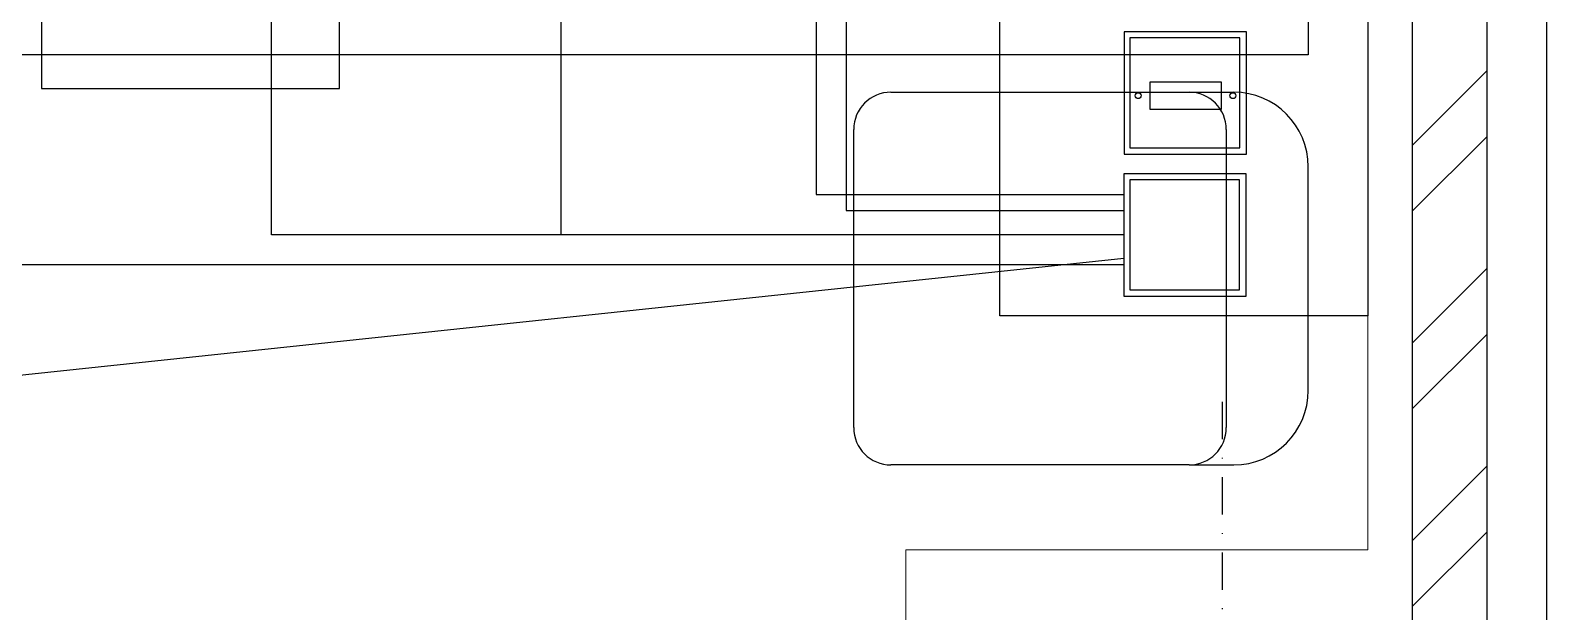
# Model space of a CAD drawing. Header units: inches. Extents: x 567429 to 582707, y 126347 to 133675.
# Drawn here: x 581683 to 581886.5, y 129074.5 to 129152.5 of the extents above; entities that cross this region are included whole.
import ezdxf

# ---------------------------------------------------------------- set-up
doc = ezdxf.new("R2010")
doc.units = ezdxf.units.IN
doc.header["$MEASUREMENT"] = 0
doc.linetypes.add('DASHDOT2', pattern=[0.5, 0.25, -0.125, 0, -0.125])
for name, color, linetype in [('BORD', 3, 'Continuous'), ('COMPUTER WIRE', 4, 'Continuous'), ('mobl', 11, 'Continuous'), ('nama', 2, 'Continuous'), ('NURSE CALL WIRE', 4, 'Continuous'), ('SOCKET WIRE', 4, 'Continuous'), ('SOTOON', 2, 'Continuous'), ('TEL WIRE', 4, 'Continuous'), ('wall kanaf', 4, 'Continuous'), ('wall lika', 1, 'Continuous')]:
    doc.layers.add(name, color=color, linetype=linetype)

# ---------------------------------------------------------------- blocks, each defined once
blk = doc.blocks.new('BOARD1')
at = {"layer": 'BORD', "color": 4}
for p, q in [((-77.35, 2.64), (98.93, 2.64)), ((98.93, 2.64), (98.93, -51.78)), ((98.93, -51.78), (-77.35, -51.78))]:
    blk.add_line(p, q, dxfattribs=at)
at = {"layer": 'BORD'}
for p, q in [((56.95, -15.31), (56.95, -33.37)), ((75.01, -15.31), (56.95, -15.31)), ((75.01, -33.37), (75.01, -15.31)), ((77.93, -15.35), (77.93, -33.42)), ((96, -15.35), (77.93, -15.35)), ((96, -33.42), (96, -15.35)), ((57.82, -16.27), (57.82, -32.53)), ((74.08, -16.27), (57.82, -16.27)), ((74.08, -32.53), (74.08, -16.27)), ((78.81, -16.32), (78.81, -32.57)), ((95.06, -16.32), (78.81, -16.32)), ((95.06, -32.57), (95.06, -16.32)), ((56.95, -33.37), (75.01, -33.37)), ((57.82, -32.53), (74.08, -32.53)), ((77.93, -33.42), (96, -33.42)), ((78.81, -32.57), (95.06, -32.57))]:
    blk.add_line(p, q, dxfattribs=at)
at = {"layer": 'BORD', "color": 30}
for p, q in [((64.36, -29.54), (64.36, -19.07)), ((64.36, -19.07), (68.41, -19.07)), ((68.41, -19.07), (68.41, -29.54)), ((68.41, -29.54), (64.36, -29.54))]:
    blk.add_line(p, q, dxfattribs=at)
for centre in [(66.39, -17.32), (66.39, -31.32)]:
    blk.add_circle(centre, 0.437, dxfattribs=at)

msp = doc.modelspace()

# ---------------------------------------------------------------- linework, layer by layer
at = {"layer": 'COMPUTER WIRE'}
for p, q in [((581715.34, 129125.06), (581715.34, 129952.76)), ((581829.76, 129125.06), (581715.34, 129125.06))]:
    msp.add_line(p, q, dxfattribs=at)
at = {"layer": 'mobl', "color": 15}
for p, q in [((581684.49, 129244.7), (581684.49, 129144.7)), ((581724.49, 129144.7), (581724.49, 129244.7)), ((581854.49, 129239.2), (581854.49, 129149.2)), ((581854.49, 129149.2), (581654.49, 129149.2)), ((581684.49, 129144.7), (581724.49, 129144.7)), ((581798.49, 129144.2), (581838.49, 129144.2)), ((581838.49, 129144.2), (581844.49, 129144.2)), ((581793.49, 129099.2), (581793.49, 129139.2)), ((581843.49, 129139.2), (581843.49, 129099.2)), ((581854.49, 129104.2), (581854.49, 129134.2)), ((581838.49, 129094.2), (581798.49, 129094.2)), ((581838.49, 129094.2), (581844.49, 129094.2))]:
    msp.add_line(p, q, dxfattribs=at)
for centre, radius, start, end in [((581798.49, 129139.2), 5, 90, 180), ((581838.49, 129139.2), 5, 0, 90), ((581844.49, 129134.2), 10, 0, 90), ((581844.49, 129104.2), 10, 270, 0), ((581798.49, 129099.2), 5, 180, 270), ((581838.49, 129099.2), 5, 270, 0)]:
    msp.add_arc(centre, radius, start, end, dxfattribs=at)
at = {"layer": 'nama', "color": 15}
msp.add_line((581886.49, 128996.79), (581886.49, 129699.29), dxfattribs=at)
at = {"layer": 'NURSE CALL WIRE'}
for p, q in [((581788.45, 129352.95), (581788.45, 129130.49)), ((581788.45, 129130.49), (581829.76, 129130.5)), ((581829.76, 129121.05), (581231.73, 129121.05))]:
    msp.add_line(p, q, dxfattribs=at)
at = {"layer": 'SOCKET WIRE'}
for p, q in [((581792.46, 129352.95), (581792.46, 129128.34)), ((581792.46, 129128.34), (581829.76, 129128.34)), ((581484.81, 129085.37), (581829.76, 129121.95))]:
    msp.add_line(p, q, dxfattribs=at)
at = {"layer": 'SOTOON', "color": 15, "linetype": 'DASHDOT2', "ltscale": 20}
msp.add_line((581842.99, 128976.46), (581842.99, 129104.12), dxfattribs=at)
msp.add_line((581842.99, 128976.46), (581842.99, 129104.12), dxfattribs=at)
msp.add_line((581842.99, 128976.46), (581842.99, 129104.12), dxfattribs=at)
at = {"layer": 'TEL WIRE'}
for p in [(581754.2, 129356.56), (581829.76, 129125.06)]:
    msp.add_line(p, (581754.2, 129125.06), dxfattribs=at)
at = {"layer": 'wall kanaf', "color": 15, "lineweight": 20, "ltscale": 0.1}
for p, q in [((581862.49, 129082.79), (581862.49, 129350.29)), ((581800.49, 129020.79), (581800.49, 129082.79)), ((581800.49, 129082.79), (581862.49, 129082.79))]:
    msp.add_line(p, q, dxfattribs=at)
at = {"layer": 'wall lika', "color": 15}
for p, q in [((581878.49, 129004.79), (581878.49, 129727.29)), ((581868.49, 129070.29), (581868.49, 129710.29)), ((581868.49, 129137.11), (581878.49, 129147.11)), ((581868.49, 129128.27), (581878.49, 129138.27)), ((581868.49, 129110.59), (581878.49, 129120.59)), ((581868.49, 129101.75), (581878.49, 129111.75)), ((581868.49, 129084.07), (581878.49, 129094.07)), ((581868.49, 129075.23), (581878.49, 129085.23))]:
    msp.add_line(p, q, dxfattribs=at)

# ---------------------------------------------------------------- block references
at = {"layer": 'BORD', "ltscale": 5, "xscale": 0.9077507259660533, "yscale": 0.9077507259660533, "zscale": 0.9077507259660533, "rotation": 270.0028855839087}
msp.add_blockref('BOARD1', (581860.09, 129204), dxfattribs=at)

doc.saveas('drawing.dxf')
